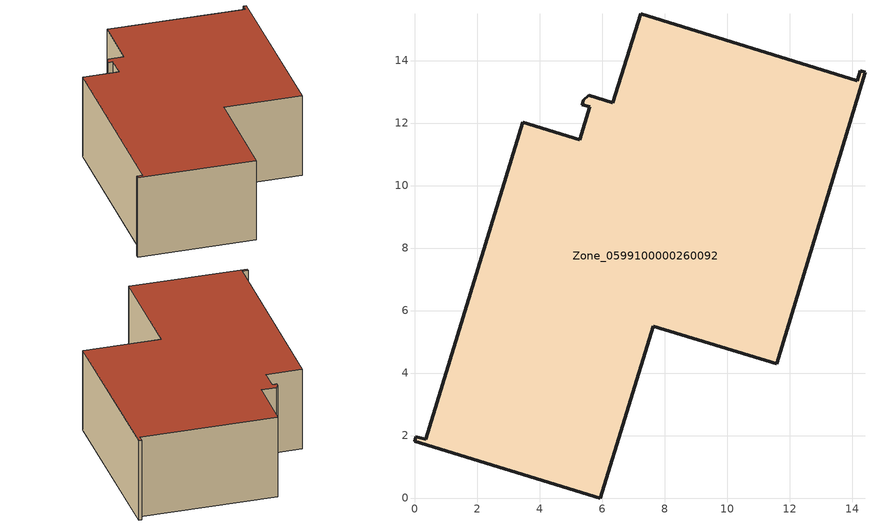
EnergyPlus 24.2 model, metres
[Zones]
Zone_0599100000260092
 floor ground (C_G): 5.41,12.74 5.57,12.88 6.34,12.65 7.23,15.49 14.16,13.36 14.26,13.67 14.41,13.62 11.58,4.29 7.64,5.5 5.94,0 0,1.82 0.04,1.97 0.35,1.88 3.46,12.03 5.29,11.47 5.61,12.52 5.36,12.58 z0
 wall outside (C_F): 0.35,1.88 0.04,1.97 0,1.82 5.94,0 7.64,5.5 11.58,4.29 14.41,13.62 14.26,13.67 14.16,13.36 7.23,15.49 6.34,12.65 5.57,12.88 5.41,12.74 5.36,12.58 5.61,12.52 5.29,11.47 3.46,12.03 0.35,1.88 z0:4.57
 roof outside (C_R): 5.36,12.58 5.61,12.52 5.29,11.47 3.46,12.03 0.35,1.88 0.04,1.97 0,1.82 5.94,0 7.64,5.5 11.58,4.29 14.41,13.62 14.26,13.67 14.16,13.36 7.23,15.49 6.34,12.65 5.57,12.88 5.41,12.74 z4.57
[BUILDING]
Pand.0599100000260092: North Axis=0; Terrain=City; Loads Convergence Tolerance Value=0.04; Temperature Convergence Tolerance Value=0.4; Solar Distribution=FullExterior; Maximum Number of Warmup Days=25; Minimum Number of Warmup Days=1
[Site:Location]
Rotterdam.The.Hague.AP_ZH_NLD Design_Conditions: Latitude=51.96; Longitude=4.45; Time Zone=1; Elevation=-4.5
[SITE:GROUNDTEMPERATURE:BUILDINGSURFACE]
18, 18, 18, 18, 18, 18, 18, 18, 18, 18, 18, 18
[MATERIAL] Thermal Absorptance=0.9; Solar Absorptance=0.7; Visible Absorptance=0.7
Name | Roughness | Thickness | Conductivity | Density | Specific Heat
G.TI.1975-1991 | MediumSmooth | 0.15 | 0.288461 | 540 | 1210
F.TI.1975-1991 | Rough | 0.3 | 0.230769 | 1920 | 840
R.TI.1975-1991 | MediumRough | 0.2 | 0.153846 | 1500 | 1000
[CONSTRUCTION]
C_G: G.TI.1975-1991
C_F: F.TI.1975-1991
C_R: R.TI.1975-1991
[ZONE]
Zone_0599100000260092: Type=1; Multiplier=1; Ceiling Height=Autocalculate; Volume=Autocalculate; Floor Area=autocalculate; Part of Total Floor Area=Yes
[ZONEINFILTRATION:DESIGNFLOWRATE]
Infil_Zone_0599100000260092: Zone or ZoneList or Space or SpaceList=Zone_0599100000260092; Schedule=AlwaysOn; Design Flow Rate Calculation Method=Flow/Area; Flow Rate per Floor Area=0.003; Constant Term Coefficient=1; Temperature Term Coefficient=0; Velocity Term Coefficient=0; Velocity Squared Term Coefficient=0
[HVACTEMPLATE:ZONE:IDEALLOADSAIRSYSTEM]
Zone_0599100000260092: Maximum Heating Supply Air Temperature=50; Minimum Cooling Supply Air Temperature=13; Maximum Heating Supply Air Humidity Ratio=0.0156; Minimum Cooling Supply Air Humidity Ratio=0.0077; Heating Limit=NoLimit; Cooling Limit=NoLimit; Dehumidification Control Type=ConstantSensibleHeatRatio; Cooling Sensible Heat Ratio=0.7; Dehumidification Setpoint=60; Humidification Control Type=None; Humidification Setpoint=30; Outdoor Air Method=None; Outdoor Air Flow Rate per Person=0.00944; Outdoor Air Flow Rate per Zone Floor Area=0; Outdoor Air Flow Rate per Zone=0; Demand Controlled Ventilation Type=None; Outdoor Air Economizer Type=NoEconomizer; Heat Recovery Type=None; Sensible Heat Recovery Effectiveness=0.7; Latent Heat Recovery Effectiveness=0.65
[ZONECONTROL:THERMOSTAT]
ThermostatControl_Zone_0599100000260092: Zone or ZoneList=Zone_0599100000260092; Control Type Schedule=DualSetpointControlType; Control 1=Thermostat_Zone_0599100000260092; Temperature Difference Between Cutout And Setpoint=0
[THERMOSTATSETPOINT:DUALSETPOINT]
Thermostat_Zone_0599100000260092: Heating Setpoint Temperature Schedule=HeatingSetpoint_Zone_0599100000260092; Cooling Setpoint Temperature Schedule=CoolingSetpoint_Zone_0599100000260092
[SCHEDULE:COMPACT]
HeatingSetpoint_Zone_0599100000260092: Through: 12/31, For: AllDays, Until: 24:00, 21
CoolingSetpoint_Zone_0599100000260092: Through: 12/31, For: AllDays, Until: 24:00, 24
DualSetpointControlType: Through: 12/31, For: AllDays, Until: 24:00, 4
AlwaysOn: Through: 12/31, For: AllDays, Until: 24:00, 1
